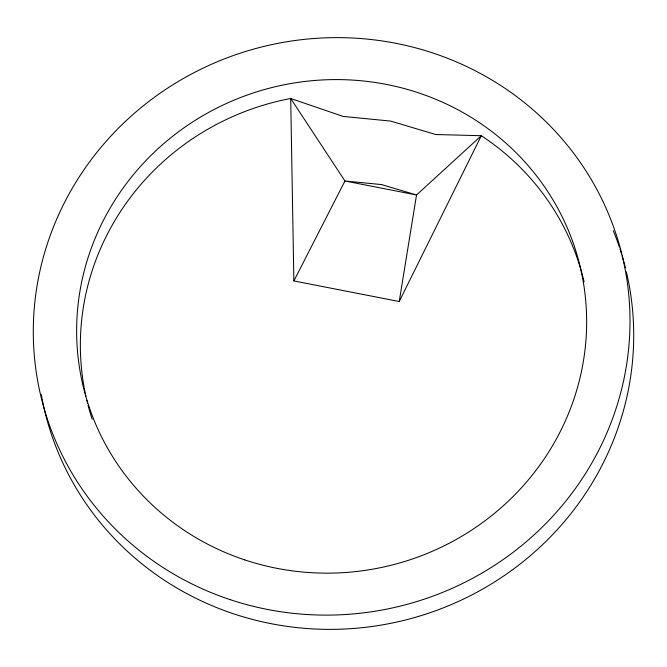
<?xml version="1.0" encoding="UTF-8"?>
<svg xmlns="http://www.w3.org/2000/svg" width="667" height="667" viewBox="0 0 667 667"><rect width="100%" height="100%" fill="white"/><g stroke="black" fill="none" stroke-linecap="round" stroke-linejoin="round"><path stroke-width="1" d="M399.225 301.517L481.316 135.709L435.826 134.534L390.512 121.06L343.188 116.442L290.704 98.483L293.872 280.94L399.225 301.517L416.533 194.981L481.316 135.709A255.594 246.173 -14.6 0 1 584.109 281.933M293.872 280.94L344.956 180.999L290.704 98.483A255.594 246.173 -14.6 0 0 84.109 387.277M626.371 271.828A299.041 288.027 -14.6 0 1 393.338 622.786A299.041 288.027 -14.6 0 1 41.246 394.364M613.265 230.674A299.041 288.027 -14.6 0 1 619.326 247.04M619.976 248.999A299.041 288.027 -14.6 0 1 621.536 253.91M622.128 255.886A299.041 288.027 -14.6 0 1 625.404 267.826M92.163 419.176A255.594 246.173 -14.6 0 1 88.086 405.319M87.577 403.327A255.594 246.173 -14.6 0 1 86.835 400.325M85.918 396.315A255.594 246.173 -14.6 0 1 84.292 388.277M381.524 184.567L344.956 180.999L416.533 194.981L381.524 184.567M230.015 599.6A299.041 288.027 -14.6 0 0 625.388 270.619A299.041 288.027 -14.6 0 0 139.528 108.896A299.041 288.027 -14.6 0 0 230.015 599.6M244.781 559.896A255.594 246.173 -14.6 0 0 582.708 278.723A255.594 246.173 -14.6 0 0 167.442 140.495A255.594 246.173 -14.6 0 0 244.781 559.896"/></g></svg>
